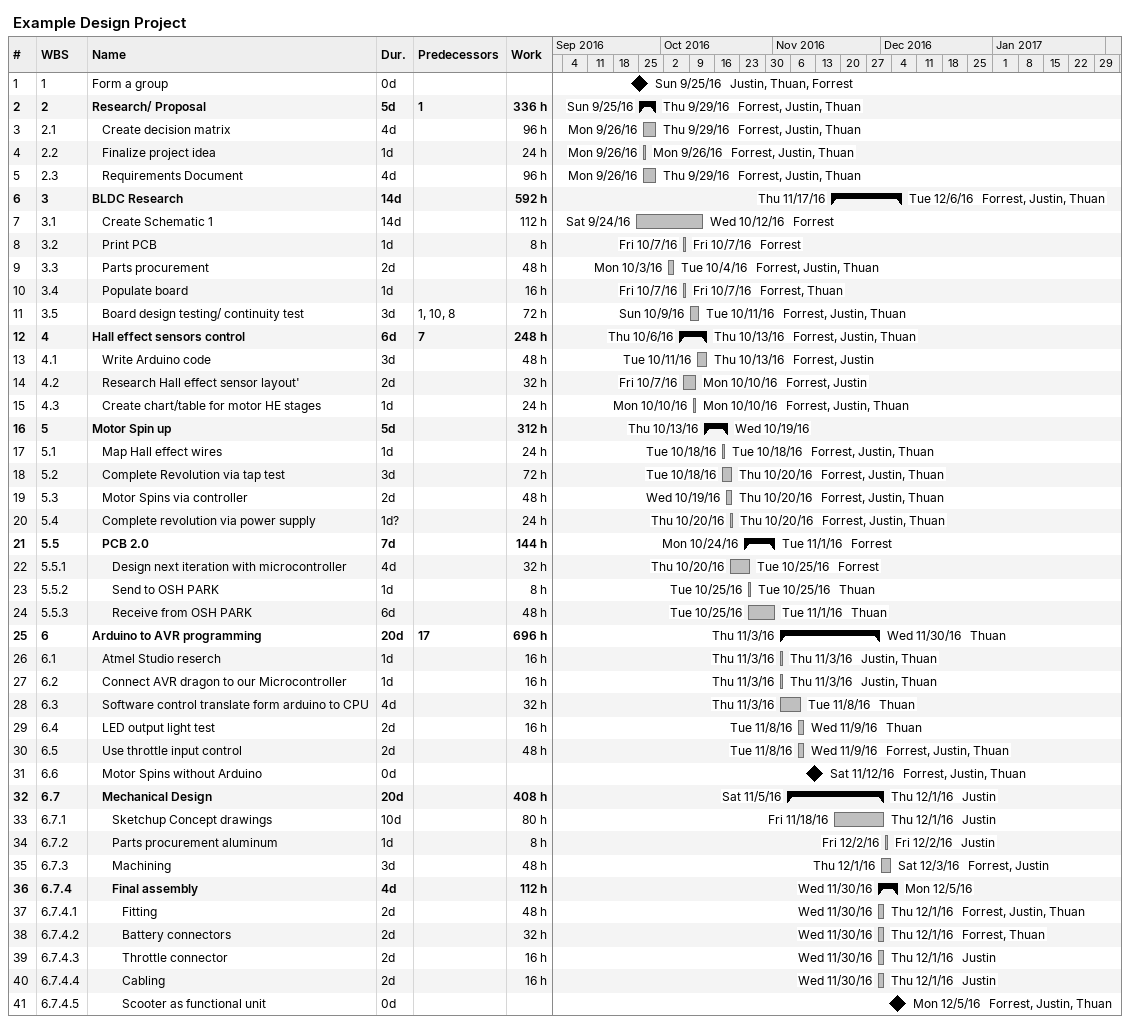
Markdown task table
Example Design Project

| ID | WBS | Task | Duration | Start | Finish | Predecessors | Resources | Work (h) |
|---|---|---|---|---|---|---|---|---|
| 1 | 1 | Form a group | 0d | 2016-09-25 | 2016-09-25 |  | Justin, Thuan, Forrest |  |
| 2 | 2 | **Research/ Proposal** | 5d | 2016-09-25 | 2016-09-29 | 1 | Forrest, Justin, Thuan | 336 |
| 3 | 2.1 | Create decision matrix | 4d | 2016-09-26 | 2016-09-29 |  | Forrest, Justin, Thuan | 96 |
| 4 | 2.2 | Finalize project idea | 1d | 2016-09-26 | 2016-09-26 |  | Forrest, Justin, Thuan | 24 |
| 5 | 2.3 | Requirements Document | 4d | 2016-09-26 | 2016-09-29 |  | Forrest, Justin, Thuan | 96 |
| 6 | 3 | **BLDC Research** | 14d | 2016-11-17 | 2016-12-06 |  | Forrest, Justin, Thuan | 592 |
| 7 | 3.1 | Create Schematic 1 | 14d | 2016-09-24 | 2016-10-12 |  | Forrest | 112 |
| 8 | 3.2 | Print PCB | 1d | 2016-10-07 | 2016-10-07 |  | Forrest | 8 |
| 9 | 3.3 | Parts procurement | 2d | 2016-10-03 | 2016-10-04 |  | Forrest, Justin, Thuan | 48 |
| 10 | 3.4 | Populate board | 1d | 2016-10-07 | 2016-10-07 |  | Forrest, Thuan | 16 |
| 11 | 3.5 | Board design testing/ continuity test | 3d | 2016-10-09 | 2016-10-11 | 1, 10, 8 | Forrest, Justin, Thuan | 72 |
| 12 | 4 | **Hall effect sensors control** | 6d | 2016-10-06 | 2016-10-13 | 7 | Forrest, Justin, Thuan | 248 |
| 13 | 4.1 | Write Arduino code | 3d | 2016-10-11 | 2016-10-13 |  | Forrest, Justin | 48 |
| 14 | 4.2 | Research Hall effect sensor layout' | 2d | 2016-10-07 | 2016-10-10 |  | Forrest, Justin | 32 |
| 15 | 4.3 | Create chart/table for motor HE stages | 1d | 2016-10-10 | 2016-10-10 |  | Forrest, Justin, Thuan | 24 |
| 16 | 5 | **Motor Spin up** | 5d | 2016-10-13 | 2016-10-19 |  |  | 312 |
| 17 | 5.1 | Map Hall effect wires | 1d | 2016-10-18 | 2016-10-18 |  | Forrest, Justin, Thuan | 24 |
| 18 | 5.2 | Complete Revolution via tap test | 3d | 2016-10-18 | 2016-10-20 |  | Forrest, Justin, Thuan | 72 |
| 19 | 5.3 | Motor Spins via controller | 2d | 2016-10-19 | 2016-10-20 |  | Forrest, Justin, Thuan | 48 |
| 20 | 5.4 | Complete revolution via power supply | 1d? | 2016-10-20 | 2016-10-20 |  | Forrest, Justin, Thuan | 24 |
| 21 | 5.5 | **PCB 2.0** | 7d | 2016-10-24 | 2016-11-01 |  | Forrest | 144 |
| 22 | 5.5.1 | Design next iteration with microcontroller | 4d | 2016-10-20 | 2016-10-25 |  | Forrest | 32 |
| 23 | 5.5.2 | Send to OSH PARK | 1d | 2016-10-25 | 2016-10-25 |  | Thuan | 8 |
| 24 | 5.5.3 | Receive from OSH PARK | 6d | 2016-10-25 | 2016-11-01 |  | Thuan | 48 |
| 25 | 6 | **Arduino to AVR programming** | 20d | 2016-11-03 | 2016-11-30 | 17 | Thuan | 696 |
| 26 | 6.1 | Atmel Studio reserch | 1d | 2016-11-03 | 2016-11-03 |  | Justin, Thuan | 16 |
| 27 | 6.2 | Connect AVR dragon to our Microcontroller | 1d | 2016-11-03 | 2016-11-03 |  | Justin, Thuan | 16 |
| 28 | 6.3 | Software control translate form arduino to CPU | 4d | 2016-11-03 | 2016-11-08 |  | Thuan | 32 |
| 29 | 6.4 | LED output light test | 2d | 2016-11-08 | 2016-11-09 |  | Thuan | 16 |
| 30 | 6.5 | Use throttle input control | 2d | 2016-11-08 | 2016-11-09 |  | Forrest, Justin, Thuan | 48 |
| 31 | 6.6 | Motor Spins without Arduino | 0d | 2016-11-12 | 2016-11-12 |  | Forrest, Justin, Thuan |  |
| 32 | 6.7 | **Mechanical Design** | 20d | 2016-11-05 | 2016-12-01 |  | Justin | 408 |
| 33 | 6.7.1 | Sketchup Concept drawings | 10d | 2016-11-18 | 2016-12-01 |  | Justin | 80 |
| 34 | 6.7.2 | Parts procurement aluminum | 1d | 2016-12-02 | 2016-12-02 |  | Justin | 8 |
| 35 | 6.7.3 | Machining | 3d | 2016-12-01 | 2016-12-03 |  | Forrest, Justin | 48 |
| 36 | 6.7.4 | **Final assembly** | 4d | 2016-11-30 | 2016-12-05 |  |  | 112 |
| 37 | 6.7.4.1 | Fitting | 2d | 2016-11-30 | 2016-12-01 |  | Forrest, Justin, Thuan | 48 |
| 38 | 6.7.4.2 | Battery connectors | 2d | 2016-11-30 | 2016-12-01 |  | Forrest, Thuan | 32 |
| 39 | 6.7.4.3 | Throttle connector | 2d | 2016-11-30 | 2016-12-01 |  | Justin | 16 |
| 40 | 6.7.4.4 | Cabling | 2d | 2016-11-30 | 2016-12-01 |  | Justin | 16 |
| 41 | 6.7.4.5 | Scooter as functional unit | 0d | 2016-12-05 | 2016-12-05 |  | Forrest, Justin, Thuan |  |
